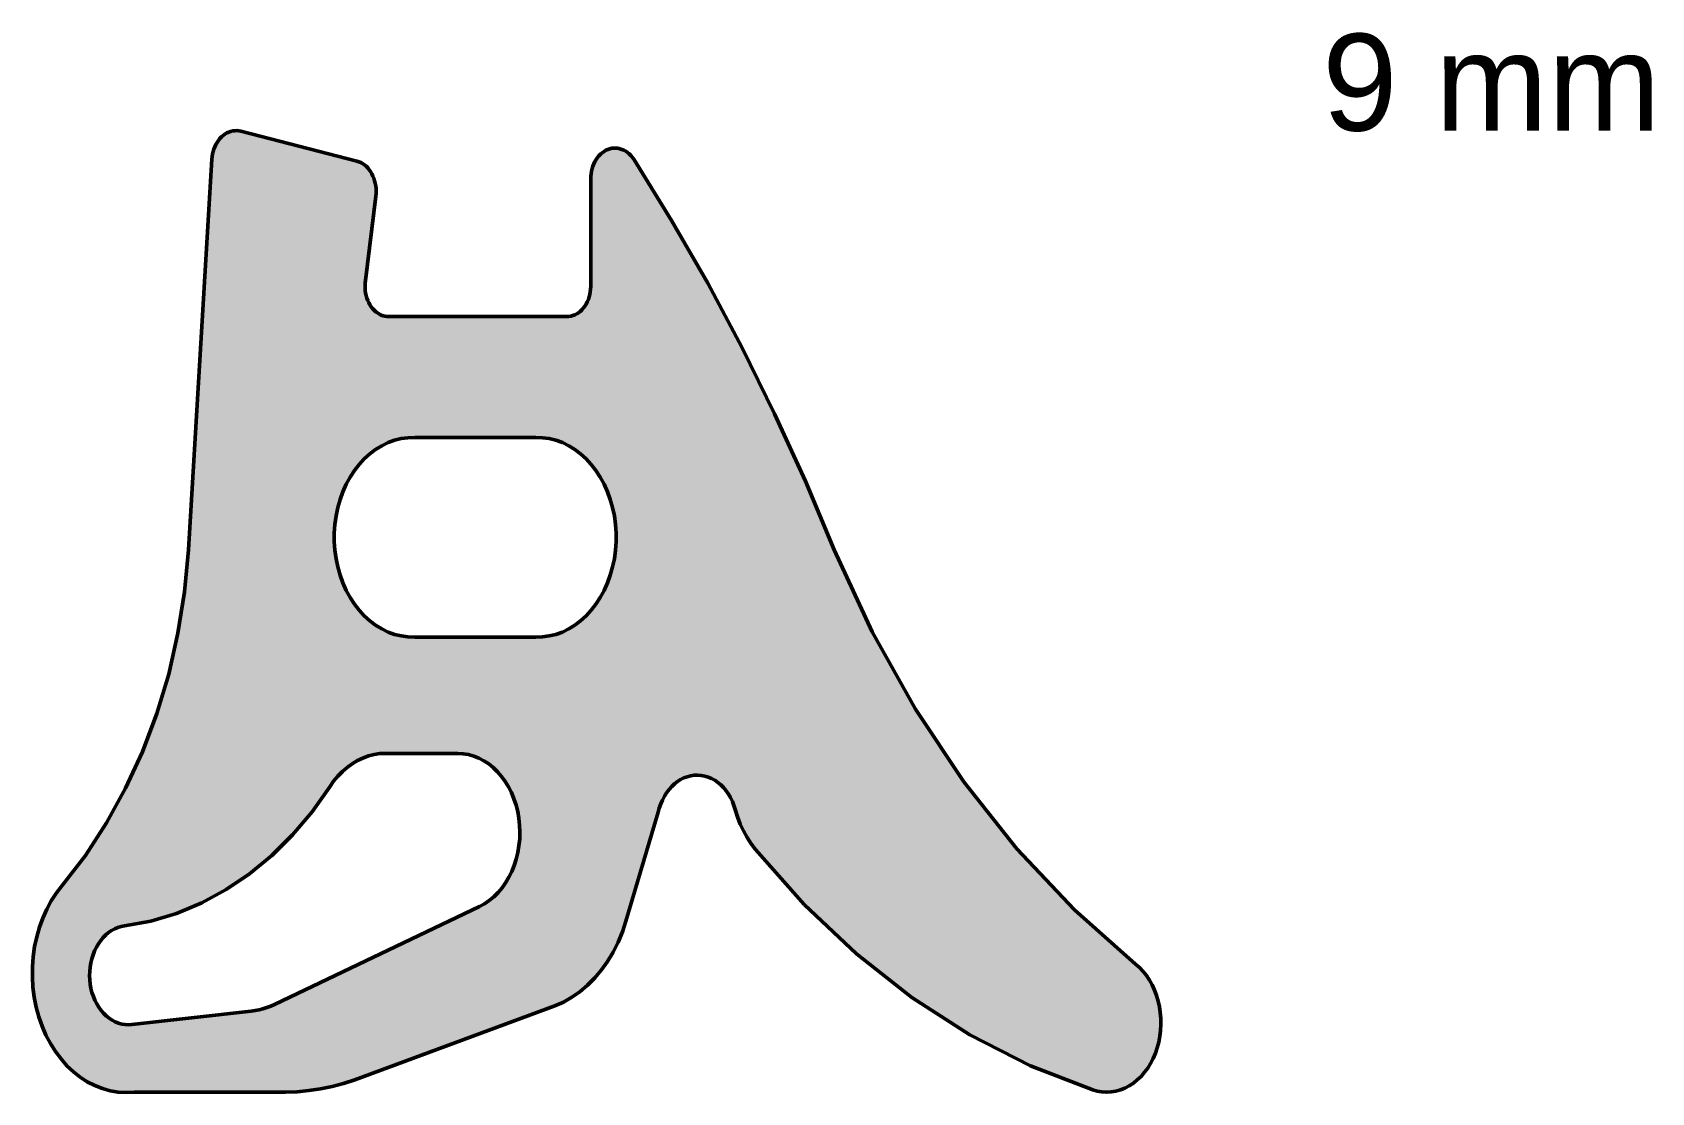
# Model space of a CAD drawing. Header units: millimetres. Extents: x 96 to 116.1, y 107.2 to 120.3.
import ezdxf

# ---------------------------------------------------------------- set-up
doc = ezdxf.new("R2010")
doc.units = ezdxf.units.MM
doc.header["$MEASUREMENT"] = 0
doc.layers.add('S05_EPDM_Kontur', color=31, linetype='Continuous', lineweight=50)
doc.layers.add('S06_EPDM_Schraffur', color=43, linetype='Continuous', lineweight=25)
doc.styles.get("Standard").update_dxf_attribs({"font": 'arial.ttf'})

msp = doc.modelspace()

# ---------------------------------------------------------------- hatches: boundary and pattern name
at = {"layer": 'S06_EPDM_Schraffur'}
h = msp.add_hatch(color=256, dxfattribs=at)
h.paths.add_polyline_path([(105.558, 109.54), (106.206, 108.928), (106.893, 108.388), (107.613, 107.924), (108.362, 107.541), (109.134, 107.241), (109.19, 107.225), (109.248, 107.216), (109.305, 107.213), (109.363, 107.217), (109.421, 107.226), (109.477, 107.242), (109.532, 107.264), (109.586, 107.292), (109.637, 107.326), (109.686, 107.365), (109.733, 107.409), (109.776, 107.459), (109.815, 107.512), (109.851, 107.57), (109.883, 107.632), (109.91, 107.697), (109.933, 107.764), (109.952, 107.834), (109.965, 107.906), (109.974, 107.978), (109.978, 108.052), (109.977, 108.126), (109.971, 108.199), (109.96, 108.271), (109.944, 108.342), (109.924, 108.411), (109.899, 108.477), (109.87, 108.541), (109.836, 108.601), (109.798, 108.657), (109.757, 108.709), (109.713, 108.756), (109.665, 108.798), (108.906, 109.473), (108.195, 110.228), (107.537, 111.058), (106.937, 111.957), (106.399, 112.917), (105.929, 113.933), (105.573, 114.785), (105.193, 115.619), (104.79, 116.437), (104.364, 117.235), (103.916, 118.013), (103.447, 118.771), (103.43, 118.795), (103.411, 118.817), (103.391, 118.837), (103.37, 118.855), (103.348, 118.871), (103.325, 118.884), (103.301, 118.894), (103.276, 118.902), (103.251, 118.908), (103.226, 118.91), (103.2, 118.91), (103.175, 118.907), (103.15, 118.902), (103.126, 118.894), (103.102, 118.883), (103.079, 118.869), (103.056, 118.853), (103.035, 118.835), (103.016, 118.815), (102.997, 118.792), (102.981, 118.768), (102.966, 118.742), (102.952, 118.715), (102.941, 118.686), (102.931, 118.656), (102.924, 118.625), (102.919, 118.593), (102.916, 118.561), (102.914, 118.529), (102.914, 117.193), (102.913, 117.16), (102.909, 117.128), (102.903, 117.096), (102.895, 117.065), (102.885, 117.035), (102.872, 117.006), (102.858, 116.978), (102.842, 116.953), (102.825, 116.929), (102.805, 116.907), (102.785, 116.887), (102.763, 116.87), (102.74, 116.855), (102.716, 116.843), (102.691, 116.834), (102.666, 116.827), (102.64, 116.823), (102.614, 116.822), (100.416, 116.822), (100.391, 116.823), (100.367, 116.827), (100.342, 116.833), (100.318, 116.841), (100.295, 116.853), (100.272, 116.867), (100.25, 116.883), (100.23, 116.901), (100.211, 116.922), (100.193, 116.945), (100.177, 116.969), (100.163, 116.995), (100.151, 117.023), (100.14, 117.052), (100.131, 117.082), (100.125, 117.113), (100.12, 117.144), (100.118, 117.176), (100.118, 117.208), (100.119, 117.239), (100.123, 117.271), (100.252, 118.314), (100.255, 118.347), (100.256, 118.379), (100.254, 118.411), (100.251, 118.443), (100.245, 118.475), (100.237, 118.506), (100.228, 118.536), (100.216, 118.564), (100.202, 118.592), (100.187, 118.618), (100.17, 118.642), (100.151, 118.664), (100.131, 118.684), (100.11, 118.702), (100.088, 118.717), (100.064, 118.73), (100.04, 118.74), (100.015, 118.748), (98.579, 119.118), (98.554, 119.123), (98.529, 119.126), (98.504, 119.125), (98.478, 119.122), (98.453, 119.116), (98.429, 119.108), (98.405, 119.097), (98.382, 119.083), (98.36, 119.067), (98.339, 119.048), (98.319, 119.028), (98.301, 119.005), (98.285, 118.981), (98.27, 118.955), (98.257, 118.927), (98.245, 118.898), (98.236, 118.868), (98.229, 118.837), (98.224, 118.805), (98.221, 118.773), (97.93, 113.932), (97.882, 113.411), (97.8, 112.898), (97.685, 112.394), (97.538, 111.904), (97.36, 111.431), (97.152, 110.979), (96.916, 110.55), (96.653, 110.147), (96.364, 109.773), (96.294, 109.683), (96.231, 109.585), (96.175, 109.481), (96.126, 109.371), (96.084, 109.257), (96.05, 109.138), (96.024, 109.016), (96.006, 108.892), (95.997, 108.766), (95.996, 108.639), (96.004, 108.513), (96.02, 108.389), (96.045, 108.266), (96.077, 108.147), (96.117, 108.031), (96.165, 107.92), (96.22, 107.815), (96.282, 107.717), (96.351, 107.625), (96.425, 107.541), (96.504, 107.465), (96.589, 107.399), (96.677, 107.341), (96.769, 107.294), (96.864, 107.257), (96.961, 107.23), (97.059, 107.213), (97.159, 107.208), (97.258, 107.213), (99.131, 107.212), (99.276, 107.218), (99.421, 107.233), (99.565, 107.255), (99.709, 107.285), (99.851, 107.322), (99.992, 107.367), (102.469, 108.282), (102.576, 108.33), (102.68, 108.389), (102.779, 108.458), (102.874, 108.538), (102.963, 108.628), (103.046, 108.727), (103.123, 108.834), (103.192, 108.949), (103.253, 109.07), (103.306, 109.198), (103.351, 109.331), (103.75, 110.681), (103.764, 110.733), (103.782, 110.784), (103.802, 110.833), (103.827, 110.879), (103.854, 110.922), (103.884, 110.963), (103.917, 110.999), (103.952, 111.032), (103.989, 111.061), (104.028, 111.086), (104.068, 111.106), (104.11, 111.122), (104.153, 111.133), (104.196, 111.139), (104.24, 111.141), (104.283, 111.138), (104.326, 111.13), (104.369, 111.117), (104.41, 111.099), (104.45, 111.077), (104.488, 111.051), (104.525, 111.021), (104.559, 110.986), (104.591, 110.948), (104.62, 110.907), (104.646, 110.863), (104.669, 110.816), (104.689, 110.766), (104.705, 110.715), (104.733, 110.623), (104.767, 110.534), (104.807, 110.449), (104.851, 110.369), (104.9, 110.292), (104.954, 110.221)])
h.paths.add_polyline_path([(100.733, 115.323), (102.233, 115.323), (102.317, 115.321), (102.4, 115.31), (102.482, 115.29), (102.563, 115.261), (102.641, 115.223), (102.717, 115.177), (102.789, 115.123), (102.857, 115.061), (102.921, 114.991), (102.979, 114.915), (103.033, 114.833), (103.08, 114.745), (103.122, 114.653), (103.157, 114.556), (103.185, 114.455), (103.207, 114.352), (103.221, 114.247), (103.228, 114.141), (103.228, 114.034), (103.221, 113.928), (103.207, 113.823), (103.185, 113.72), (103.157, 113.619), (103.122, 113.522), (103.08, 113.43), (103.033, 113.342), (102.979, 113.26), (102.921, 113.184), (102.857, 113.115), (102.789, 113.052), (102.717, 112.998), (102.641, 112.952), (102.563, 112.914), (102.482, 112.885), (102.4, 112.865), (102.317, 112.854), (102.233, 112.852), (100.733, 112.852), (100.649, 112.854), (100.566, 112.865), (100.483, 112.885), (100.403, 112.914), (100.324, 112.952), (100.249, 112.998), (100.177, 113.052), (100.109, 113.115), (100.045, 113.184), (99.986, 113.26), (99.933, 113.342), (99.885, 113.43), (99.844, 113.522), (99.809, 113.619), (99.78, 113.72), (99.759, 113.823), (99.744, 113.928), (99.737, 114.034), (99.737, 114.141), (99.744, 114.247), (99.759, 114.352), (99.78, 114.455), (99.809, 114.556), (99.844, 114.653), (99.885, 114.745), (99.933, 114.833), (99.986, 114.915), (100.045, 114.991), (100.109, 115.061), (100.177, 115.123), (100.249, 115.177), (100.324, 115.223), (100.403, 115.261), (100.483, 115.29), (100.566, 115.31), (100.649, 115.321)], flags=0)
h.paths.add_polyline_path([(98.706, 108.216), (97.23, 108.05), (97.188, 108.048), (97.146, 108.05), (97.104, 108.057), (97.064, 108.069), (97.024, 108.085), (96.985, 108.105), (96.948, 108.129), (96.912, 108.158), (96.879, 108.19), (96.848, 108.226), (96.819, 108.265), (96.794, 108.307), (96.771, 108.352), (96.752, 108.399), (96.735, 108.448), (96.722, 108.499), (96.713, 108.551), (96.707, 108.604), (96.705, 108.657), (96.707, 108.71), (96.712, 108.763), (96.721, 108.816), (96.733, 108.867), (96.748, 108.916), (96.767, 108.963), (96.79, 109.009), (96.815, 109.051), (96.843, 109.091), (96.873, 109.128), (96.906, 109.161), (96.941, 109.19), (96.978, 109.215), (97.017, 109.236), (97.056, 109.253), (97.097, 109.265), (97.139, 109.273), (97.463, 109.333), (97.783, 109.428), (98.095, 109.559), (98.397, 109.723), (98.686, 109.919), (98.962, 110.147), (99.22, 110.403), (99.461, 110.688), (99.681, 110.997), (99.729, 111.065), (99.781, 111.128), (99.837, 111.186), (99.897, 111.237), (99.959, 111.282), (100.024, 111.321), (100.091, 111.353), (100.16, 111.379), (100.231, 111.397), (100.302, 111.408), (100.374, 111.411), (101.266, 111.411), (101.333, 111.407), (101.4, 111.396), (101.465, 111.378), (101.529, 111.352), (101.591, 111.32), (101.65, 111.281), (101.707, 111.235), (101.76, 111.183), (101.809, 111.126), (101.855, 111.063), (101.896, 110.996), (101.932, 110.924), (101.963, 110.849), (101.989, 110.77), (102.009, 110.689), (102.024, 110.606), (102.033, 110.521), (102.036, 110.436), (102.034, 110.351), (102.025, 110.266), (102.011, 110.183), (101.992, 110.102), (101.966, 110.023), (101.936, 109.947), (101.9, 109.875), (101.86, 109.807), (101.815, 109.743), (101.766, 109.685), (101.713, 109.633), (101.657, 109.586), (101.598, 109.546), (101.537, 109.513), (98.996, 108.3), (98.949, 108.279), (98.901, 108.261), (98.853, 108.246), (98.805, 108.233), (98.756, 108.223)], flags=0)

# ---------------------------------------------------------------- linework, layer by layer
at = {"layer": 'S05_EPDM_Kontur'}
for points in [[(105.558, 109.54), (106.206, 108.928), (106.893, 108.388), (107.613, 107.924), (108.362, 107.541), (109.134, 107.241), (109.19, 107.225), (109.248, 107.216), (109.305, 107.213), (109.363, 107.217), (109.421, 107.226), (109.477, 107.242), (109.532, 107.264), (109.586, 107.292), (109.637, 107.326), (109.686, 107.365), (109.733, 107.409), (109.776, 107.459), (109.815, 107.512), (109.851, 107.57), (109.883, 107.632), (109.91, 107.697), (109.933, 107.764), (109.952, 107.834), (109.965, 107.906), (109.974, 107.978), (109.978, 108.052), (109.977, 108.126), (109.971, 108.199), (109.96, 108.271), (109.944, 108.342), (109.924, 108.411), (109.899, 108.477), (109.87, 108.541), (109.836, 108.601), (109.798, 108.657), (109.757, 108.709), (109.713, 108.756), (109.665, 108.798), (108.906, 109.473), (108.195, 110.228), (107.537, 111.058), (106.937, 111.957), (106.399, 112.917), (105.929, 113.933), (105.573, 114.785), (105.193, 115.619), (104.79, 116.437), (104.364, 117.235), (103.916, 118.013), (103.447, 118.771), (103.43, 118.795), (103.411, 118.817), (103.391, 118.837), (103.37, 118.855), (103.348, 118.871), (103.325, 118.884), (103.301, 118.894), (103.276, 118.902), (103.251, 118.908), (103.226, 118.91), (103.2, 118.91), (103.175, 118.907), (103.15, 118.902), (103.126, 118.894), (103.102, 118.883), (103.079, 118.869), (103.056, 118.853), (103.035, 118.835), (103.016, 118.815), (102.997, 118.792), (102.981, 118.768), (102.966, 118.742), (102.952, 118.715), (102.941, 118.686), (102.931, 118.656), (102.924, 118.625), (102.919, 118.593), (102.916, 118.561), (102.914, 118.529), (102.914, 117.193), (102.913, 117.16), (102.909, 117.128), (102.903, 117.096), (102.895, 117.065), (102.885, 117.035), (102.872, 117.006), (102.858, 116.978), (102.842, 116.953), (102.825, 116.929), (102.805, 116.907), (102.785, 116.887), (102.763, 116.87), (102.74, 116.855), (102.716, 116.843), (102.691, 116.834), (102.666, 116.827), (102.64, 116.823), (102.614, 116.822), (100.416, 116.822), (100.391, 116.823), (100.367, 116.827), (100.342, 116.833), (100.318, 116.841), (100.295, 116.853), (100.272, 116.867), (100.25, 116.883), (100.23, 116.901), (100.211, 116.922), (100.193, 116.945), (100.177, 116.969), (100.163, 116.995), (100.151, 117.023), (100.14, 117.052), (100.131, 117.082), (100.125, 117.113), (100.12, 117.144), (100.118, 117.176), (100.118, 117.208), (100.119, 117.239), (100.123, 117.271), (100.252, 118.314), (100.255, 118.347), (100.256, 118.379), (100.254, 118.411), (100.251, 118.443), (100.245, 118.475), (100.237, 118.506), (100.228, 118.536), (100.216, 118.564), (100.202, 118.592), (100.187, 118.618), (100.17, 118.642), (100.151, 118.664), (100.131, 118.684), (100.11, 118.702), (100.088, 118.717), (100.064, 118.73), (100.04, 118.74), (100.015, 118.748), (98.579, 119.118), (98.554, 119.123), (98.529, 119.126), (98.504, 119.125), (98.478, 119.122), (98.453, 119.116), (98.429, 119.108), (98.405, 119.097), (98.382, 119.083), (98.36, 119.067), (98.339, 119.048), (98.319, 119.028), (98.301, 119.005), (98.285, 118.981), (98.27, 118.955), (98.257, 118.927), (98.245, 118.898), (98.236, 118.868), (98.229, 118.837), (98.224, 118.805), (98.221, 118.773), (97.93, 113.932), (97.882, 113.411), (97.8, 112.898), (97.685, 112.394), (97.538, 111.904), (97.36, 111.431), (97.152, 110.979), (96.916, 110.55), (96.653, 110.147), (96.364, 109.773), (96.294, 109.683), (96.231, 109.585), (96.175, 109.481), (96.126, 109.371), (96.084, 109.257), (96.05, 109.138), (96.024, 109.016), (96.006, 108.892), (95.997, 108.766), (95.996, 108.639), (96.004, 108.513), (96.02, 108.389), (96.045, 108.266), (96.077, 108.147), (96.117, 108.031), (96.165, 107.92), (96.22, 107.815), (96.282, 107.717), (96.351, 107.625), (96.425, 107.541), (96.504, 107.465), (96.589, 107.399), (96.677, 107.341), (96.769, 107.294), (96.864, 107.257), (96.961, 107.23), (97.059, 107.213), (97.159, 107.208), (97.258, 107.213), (99.131, 107.212), (99.276, 107.218), (99.421, 107.233), (99.565, 107.255), (99.709, 107.285), (99.851, 107.322), (99.992, 107.367), (102.469, 108.282), (102.576, 108.33), (102.68, 108.389), (102.779, 108.458), (102.874, 108.538), (102.963, 108.628), (103.046, 108.727), (103.123, 108.834), (103.192, 108.949), (103.253, 109.07), (103.306, 109.198), (103.351, 109.331), (103.75, 110.681), (103.764, 110.733), (103.782, 110.784), (103.802, 110.833), (103.827, 110.879), (103.854, 110.922), (103.884, 110.963), (103.917, 110.999), (103.952, 111.032), (103.989, 111.061), (104.028, 111.086), (104.068, 111.106), (104.11, 111.122), (104.153, 111.133), (104.196, 111.139), (104.24, 111.141), (104.283, 111.138), (104.326, 111.13), (104.369, 111.117), (104.41, 111.099), (104.45, 111.077), (104.488, 111.051), (104.525, 111.021), (104.559, 110.986), (104.591, 110.948), (104.62, 110.907), (104.646, 110.863), (104.669, 110.816), (104.689, 110.766), (104.705, 110.715), (104.733, 110.623), (104.767, 110.534), (104.807, 110.449), (104.851, 110.369), (104.9, 110.292), (104.954, 110.221)], [(100.733, 115.323), (102.233, 115.323), (102.317, 115.321), (102.4, 115.31), (102.482, 115.29), (102.563, 115.261), (102.641, 115.223), (102.717, 115.177), (102.789, 115.123), (102.857, 115.061), (102.921, 114.991), (102.979, 114.915), (103.033, 114.833), (103.08, 114.745), (103.122, 114.653), (103.157, 114.556), (103.185, 114.455), (103.207, 114.352), (103.221, 114.247), (103.228, 114.141), (103.228, 114.034), (103.221, 113.928), (103.207, 113.823), (103.185, 113.72), (103.157, 113.619), (103.122, 113.522), (103.08, 113.43), (103.033, 113.342), (102.979, 113.26), (102.921, 113.184), (102.857, 113.115), (102.789, 113.052), (102.717, 112.998), (102.641, 112.952), (102.563, 112.914), (102.482, 112.885), (102.4, 112.865), (102.317, 112.854), (102.233, 112.852), (100.733, 112.852), (100.649, 112.854), (100.566, 112.865), (100.483, 112.885), (100.403, 112.914), (100.324, 112.952), (100.249, 112.998), (100.177, 113.052), (100.109, 113.115), (100.045, 113.184), (99.986, 113.26), (99.933, 113.342), (99.885, 113.43), (99.844, 113.522), (99.809, 113.619), (99.78, 113.72), (99.759, 113.823), (99.744, 113.928), (99.737, 114.034), (99.737, 114.141), (99.744, 114.247), (99.759, 114.352), (99.78, 114.455), (99.809, 114.556), (99.844, 114.653), (99.885, 114.745), (99.933, 114.833), (99.986, 114.915), (100.045, 114.991), (100.109, 115.061), (100.177, 115.123), (100.249, 115.177), (100.324, 115.223), (100.403, 115.261), (100.483, 115.29), (100.566, 115.31), (100.649, 115.321)], [(98.706, 108.216), (97.23, 108.05), (97.188, 108.048), (97.146, 108.05), (97.104, 108.057), (97.064, 108.069), (97.024, 108.085), (96.985, 108.105), (96.948, 108.129), (96.912, 108.158), (96.879, 108.19), (96.848, 108.226), (96.819, 108.265), (96.794, 108.307), (96.771, 108.352), (96.752, 108.399), (96.735, 108.448), (96.722, 108.499), (96.713, 108.551), (96.707, 108.604), (96.705, 108.657), (96.707, 108.71), (96.712, 108.763), (96.721, 108.816), (96.733, 108.867), (96.748, 108.916), (96.767, 108.963), (96.79, 109.009), (96.815, 109.051), (96.843, 109.091), (96.873, 109.128), (96.906, 109.161), (96.941, 109.19), (96.978, 109.215), (97.017, 109.236), (97.056, 109.253), (97.097, 109.265), (97.139, 109.273), (97.463, 109.333), (97.783, 109.428), (98.095, 109.559), (98.397, 109.723), (98.686, 109.919), (98.962, 110.147), (99.22, 110.403), (99.461, 110.688), (99.681, 110.997), (99.729, 111.065), (99.781, 111.128), (99.837, 111.186), (99.897, 111.237), (99.959, 111.282), (100.024, 111.321), (100.091, 111.353), (100.16, 111.379), (100.231, 111.397), (100.302, 111.408), (100.374, 111.411), (101.266, 111.411), (101.333, 111.407), (101.4, 111.396), (101.465, 111.378), (101.529, 111.352), (101.591, 111.32), (101.65, 111.281), (101.707, 111.235), (101.76, 111.183), (101.809, 111.126), (101.855, 111.063), (101.896, 110.996), (101.932, 110.924), (101.963, 110.849), (101.989, 110.77), (102.009, 110.689), (102.024, 110.606), (102.033, 110.521), (102.036, 110.436), (102.034, 110.351), (102.025, 110.266), (102.011, 110.183), (101.992, 110.102), (101.966, 110.023), (101.936, 109.947), (101.9, 109.875), (101.86, 109.807), (101.815, 109.743), (101.766, 109.685), (101.713, 109.633), (101.657, 109.586), (101.598, 109.546), (101.537, 109.513), (98.996, 108.3), (98.949, 108.279), (98.901, 108.261), (98.853, 108.246), (98.805, 108.233), (98.756, 108.223)]]:
    msp.add_lwpolyline(points, close=True, dxfattribs=at)

# ---------------------------------------------------------------- texts
msp.add_text('9 mm', height=1.2).set_placement((111.978, 119.126))

doc.saveas('drawing.dxf')
